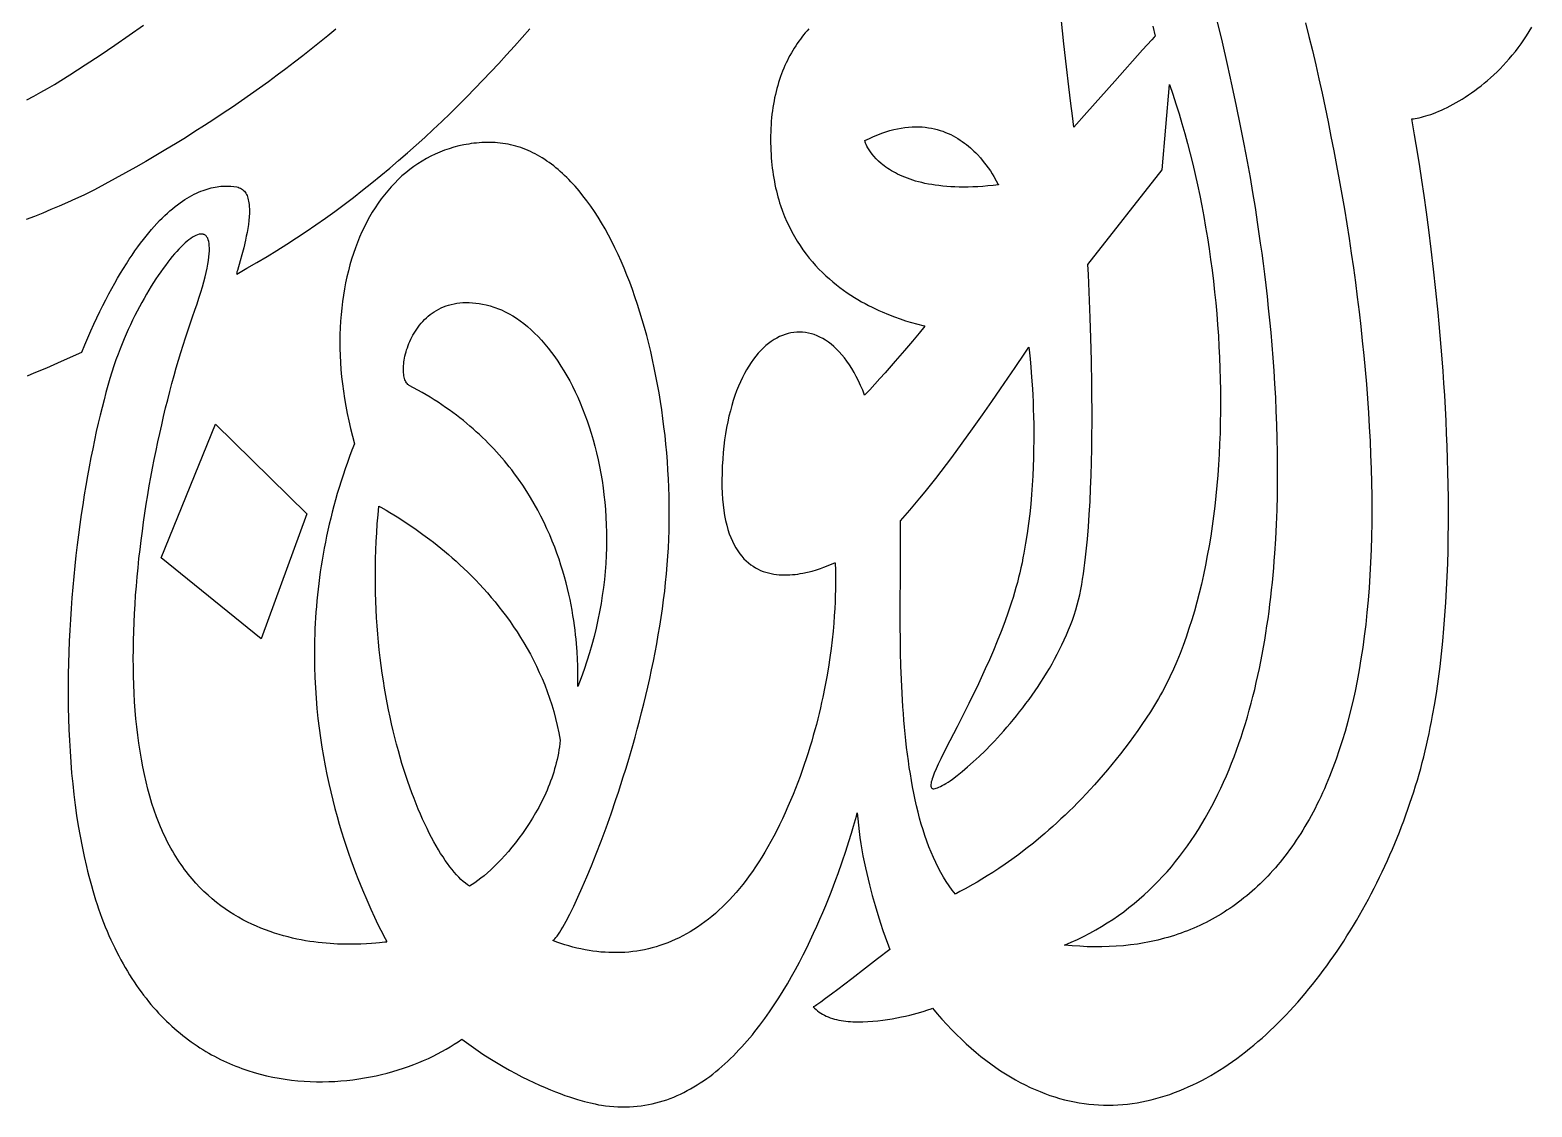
# Model space of a CAD drawing. Extents: x -350 to 350, y -610 to 610.
# Drawn here: x 0 to 224.5, y -273.3 to -112.2 of the extents above; entities that cross this region are included whole.
import ezdxf

# ---------------------------------------------------------------- set-up
doc = ezdxf.new("R2010")
doc.units = 0
doc.layers.add('LAYER_10', color=176, linetype='CONTINUOUS')
doc.layers.add('LAYER_2', color=18, linetype='CONTINUOUS')

msp = doc.modelspace()

# ---------------------------------------------------------------- linework, layer by layer
at = {"layer": 'LAYER_10'}
for points in [[(45.72, -112.08), (44.51, -113.08), (43.28, -114.07), (42.04, -115.06), (40.79, -116.04), (39.52, -117.02), (38.24, -117.99), (36.95, -118.96), (35.64, -119.92), (34.32, -120.88), (32.98, -121.83), (31.63, -122.77), (30.26, -123.71), (28.88, -124.64), (27.49, -125.56), (26.08, -126.48), (24.66, -127.39), (23.22, -128.3), (21.77, -129.19), (20.31, -130.08), (18.83, -130.96), (17.33, -131.83), (15.82, -132.7), (14.29, -133.56), (12.75, -134.4), (11.2, -135.24), (9.63, -136.08), (8.04, -136.9), (6.81, -137.45), (5.58, -138), (4.35, -138.53), (3.12, -139.05), (1.89, -139.56), (0.66, -140.06), (-0.57, -140.55)], [(-0.47, -122.63), (0.56, -122.07), (1.59, -121.5), (2.62, -120.92), (3.64, -120.34), (5.96, -118.87), (8.23, -117.4), (10.47, -115.93), (12.67, -114.44), (14.83, -112.95), (16.95, -111.46)], [(-0.39, -163.9), (0.63, -163.48), (2.5, -162.7), (4.15, -161.98), (5.58, -161.34), (7.75, -160.35), (8.2, -159.27), (8.65, -158.21), (9.1, -157.19), (9.55, -156.2), (10, -155.24), (10.45, -154.3), (10.9, -153.4), (11.34, -152.52), (11.78, -151.67), (12.22, -150.85), (12.66, -150.06), (13.1, -149.29), (13.54, -148.55), (13.97, -147.84), (14.4, -147.15), (14.83, -146.48), (15.26, -145.84), (15.68, -145.23), (16.1, -144.64), (16.52, -144.07), (16.94, -143.52), (17.35, -143), (17.76, -142.5), (18.17, -142.02), (18.57, -141.56), (18.97, -141.12), (19.37, -140.7), (19.76, -140.31), (20.15, -139.93), (20.54, -139.57), (20.92, -139.23), (21.3, -138.91), (21.68, -138.6), (22.05, -138.31), (22.42, -138.04), (22.78, -137.79), (23.14, -137.55), (23.5, -137.33), (23.85, -137.12), (24.2, -136.93), (24.54, -136.75), (24.87, -136.59), (25.21, -136.44), (25.53, -136.3), (25.86, -136.18), (26.17, -136.07), (26.48, -135.97), (26.79, -135.88), (27.09, -135.8), (27.39, -135.73), (27.68, -135.67), (27.96, -135.63), (28.24, -135.59), (28.52, -135.56), (29.04, -135.52), (29.55, -135.52), (30.03, -135.54), (30.48, -135.59), (30.91, -135.66), (31.1, -135.7), (31.29, -135.77), (31.47, -135.84), (31.63, -135.94), (31.78, -136.04), (31.91, -136.17), (32.04, -136.3), (32.16, -136.45), (32.26, -136.61), (32.35, -136.78), (32.44, -136.96), (32.51, -137.16), (32.58, -137.36), (32.63, -137.57), (32.68, -137.8), (32.72, -138.03), (32.75, -138.27), (32.77, -138.51), (32.79, -139.03), (32.79, -139.56), (32.76, -140.12), (32.71, -140.69), (32.64, -141.27), (32.55, -141.86), (32.44, -142.45), (32.33, -143.04), (32.2, -143.62), (31.94, -144.75), (31.66, -145.8), (31.4, -146.73), (31, -148.14), (30.94, -148.36), (30.91, -148.53), (30.89, -148.64), (30.9, -148.67), (30.91, -148.68), (32.42, -147.83), (33.93, -146.96), (35.43, -146.07), (36.91, -145.16), (38.38, -144.24), (39.84, -143.29), (41.29, -142.32), (42.72, -141.33), (44.15, -140.33), (45.56, -139.31), (46.96, -138.27), (48.34, -137.22), (49.72, -136.15), (51.08, -135.06), (52.43, -133.96), (53.77, -132.84), (55.1, -131.71), (56.41, -130.57), (57.71, -129.41), (59.01, -128.24), (60.28, -127.05), (61.55, -125.86), (62.81, -124.65), (64.05, -123.43), (65.28, -122.2), (66.5, -120.96), (67.71, -119.71), (68.9, -118.45), (70.08, -117.18), (71.25, -115.9), (72.41, -114.61), (73.56, -113.31), (74.7, -112.01)], [(116.44, -112.02), (116.17, -112.31), (115.91, -112.62), (115.66, -112.92), (115.41, -113.24), (115.17, -113.56), (114.93, -113.88), (114.7, -114.21), (114.47, -114.55), (114.25, -114.9), (114.03, -115.25), (113.82, -115.61), (113.61, -115.98), (113.41, -116.35), (113.22, -116.73), (113.04, -117.12), (112.85, -117.51), (112.68, -117.91), (112.51, -118.32), (112.35, -118.74), (112.2, -119.16), (112.05, -119.59), (111.91, -120.02), (111.78, -120.47), (111.66, -120.92), (111.54, -121.37), (111.43, -121.84), (111.32, -122.31), (111.23, -122.79), (111.14, -123.28), (111.06, -123.77), (110.99, -124.27), (110.92, -124.78), (110.87, -125.3), (110.82, -125.82), (110.78, -126.35), (110.75, -126.89), (110.73, -127.44), (110.71, -128), (110.71, -128.56), (110.71, -129.12), (110.73, -129.68), (110.75, -130.23), (110.78, -130.77), (110.81, -131.3), (110.86, -131.83), (110.91, -132.34), (110.97, -132.86), (111.03, -133.36), (111.11, -133.86), (111.19, -134.35), (111.28, -134.83), (111.37, -135.31), (111.47, -135.77), (111.58, -136.24), (111.69, -136.69), (111.81, -137.14), (111.94, -137.58), (112.07, -138.02), (112.21, -138.45), (112.5, -139.28), (112.82, -140.09), (113.16, -140.88), (113.52, -141.64), (113.89, -142.38), (114.29, -143.09), (114.7, -143.77), (115.12, -144.44), (115.56, -145.08), (116.02, -145.7), (116.49, -146.29), (116.96, -146.87), (117.45, -147.42), (117.95, -147.95), (118.46, -148.46), (118.98, -148.95), (119.5, -149.42), (120.03, -149.87), (120.56, -150.3), (121.09, -150.71), (121.63, -151.11), (122.17, -151.49), (122.7, -151.84), (123.24, -152.19), (123.78, -152.51), (124.31, -152.82), (124.84, -153.11), (125.36, -153.39), (125.88, -153.65), (126.39, -153.9), (126.89, -154.14), (127.38, -154.35), (128.34, -154.75), (129.24, -155.1), (130.09, -155.4), (130.87, -155.66), (131.58, -155.87), (132.74, -156.19), (133.5, -156.39), (133.71, -156.45), (133.77, -156.47), (133.8, -156.48), (132.91, -157.55), (131.95, -158.7), (130.74, -160.12), (129.35, -161.74), (127.85, -163.45), (127.07, -164.32), (126.3, -165.18), (125.53, -166.01), (124.78, -166.81), (124.49, -166.07), (124.18, -165.35), (123.86, -164.67), (123.53, -164.02), (123.2, -163.39), (122.85, -162.8), (122.49, -162.24), (122.12, -161.72), (121.75, -161.22), (121.37, -160.75), (120.98, -160.31), (120.58, -159.91), (120.18, -159.53), (119.77, -159.19), (119.36, -158.87), (118.95, -158.59), (118.52, -158.33), (118.1, -158.11), (117.67, -157.91), (117.24, -157.75), (116.81, -157.61), (116.37, -157.51), (115.94, -157.43), (115.5, -157.38), (115.07, -157.36), (114.63, -157.37), (114.2, -157.41), (113.76, -157.48), (113.33, -157.58), (112.91, -157.71), (112.48, -157.86), (112.06, -158.05), (111.64, -158.26), (111.23, -158.5), (110.82, -158.77), (110.42, -159.07), (110.02, -159.39), (109.63, -159.75), (109.25, -160.13), (108.87, -160.54), (108.5, -160.98), (108.14, -161.44), (107.79, -161.93), (107.45, -162.45), (107.12, -163), (106.81, -163.57), (106.5, -164.18), (106.2, -164.8), (105.92, -165.46), (105.64, -166.14), (105.39, -166.85), (105.14, -167.59), (104.91, -168.35), (104.7, -169.14), (104.49, -169.96), (104.31, -170.8), (104.14, -171.66), (103.99, -172.56), (103.85, -173.48), (103.74, -174.42), (103.64, -175.4), (103.56, -176.39), (103.5, -177.42), (103.46, -178.47), (103.44, -179.5), (103.45, -180.5), (103.48, -181.44), (103.54, -182.35), (103.62, -183.21), (103.72, -184.03), (103.84, -184.8), (103.99, -185.54), (104.15, -186.24), (104.34, -186.89), (104.54, -187.52), (104.76, -188.1), (105, -188.65), (105.25, -189.17), (105.52, -189.65), (105.8, -190.1), (106.1, -190.51), (106.4, -190.9), (106.72, -191.26), (107.06, -191.58), (107.4, -191.88), (107.75, -192.16), (108.11, -192.4), (108.48, -192.63), (108.85, -192.82), (109.23, -193), (109.62, -193.15), (110.01, -193.28), (110.41, -193.39), (110.81, -193.48), (111.21, -193.56), (111.61, -193.61), (112.01, -193.65), (112.41, -193.68), (112.82, -193.69), (113.22, -193.68), (113.61, -193.66), (114.01, -193.64), (114.4, -193.6), (114.78, -193.55), (115.16, -193.49), (115.53, -193.42), (116.25, -193.27), (116.93, -193.1), (117.58, -192.91), (118.17, -192.72), (118.7, -192.53), (119.58, -192.19), (120.16, -191.95), (120.32, -191.89), (120.36, -191.88), (120.38, -191.88), (120.38, -192.14), (120.4, -192.79), (120.42, -193.79), (120.42, -195.12), (120.41, -195.91), (120.39, -196.77), (120.35, -197.7), (120.31, -198.71), (120.24, -199.78), (120.15, -200.91), (120.05, -202.11), (119.92, -203.37), (119.76, -204.68), (119.58, -206.05), (119.36, -207.46), (119.12, -208.93), (118.84, -210.44), (118.52, -211.99), (118.35, -212.78), (118.17, -213.58), (117.98, -214.39), (117.78, -215.21), (117.56, -216.04), (117.34, -216.87), (117.1, -217.72), (116.86, -218.57), (116.6, -219.43), (116.33, -220.29), (116.05, -221.17), (115.75, -222.04), (115.44, -222.93), (115.12, -223.82), (114.79, -224.71), (114.44, -225.61), (114.08, -226.52), (113.7, -227.43), (113.31, -228.34), (112.91, -229.25), (112.49, -230.16), (112.07, -231.04), (111.64, -231.91), (111.21, -232.75), (110.77, -233.56), (110.32, -234.36), (109.87, -235.14), (109.41, -235.89), (108.95, -236.62), (108.48, -237.34), (108.01, -238.03), (107.53, -238.7), (107.05, -239.35), (106.56, -239.98), (106.06, -240.59), (105.56, -241.18), (105.06, -241.75), (104.55, -242.3), (104.04, -242.82), (103.52, -243.33), (103, -243.82), (102.48, -244.3), (101.95, -244.75), (101.42, -245.18), (100.88, -245.59), (100.34, -245.99), (99.79, -246.36), (99.25, -246.72), (98.7, -247.06), (98.14, -247.38), (97.59, -247.68), (97.03, -247.97), (96.46, -248.23), (95.9, -248.48), (95.33, -248.72), (94.76, -248.93), (94.18, -249.13), (93.61, -249.31), (93.03, -249.47), (92.45, -249.61), (91.87, -249.74), (91.28, -249.85), (90.7, -249.95), (90.11, -250.03), (89.52, -250.09), (88.93, -250.14), (88.34, -250.17), (87.74, -250.18), (87.15, -250.18), (86.55, -250.17), (85.96, -250.13), (85.36, -250.09), (84.76, -250.03), (84.16, -249.95), (83.57, -249.86), (82.97, -249.75), (82.37, -249.63), (81.77, -249.49), (81.17, -249.34), (80.57, -249.18), (79.97, -249), (79.37, -248.81), (78.77, -248.6), (78.17, -248.38), (78.3, -248.28), (78.45, -248.13), (78.62, -247.93), (78.8, -247.7), (78.99, -247.42), (79.2, -247.11), (79.42, -246.75), (79.65, -246.36), (79.9, -245.92), (80.15, -245.45), (80.7, -244.4), (81.29, -243.21), (81.91, -241.89), (82.56, -240.44), (83.24, -238.86), (83.94, -237.18), (84.65, -235.39), (85.38, -233.49), (86.12, -231.51), (86.86, -229.43), (87.6, -227.27), (87.97, -226.17), (88.33, -225.04), (88.7, -223.9), (89.05, -222.74), (89.41, -221.57), (89.76, -220.38), (90.11, -219.18), (90.45, -217.96), (90.79, -216.74), (91.12, -215.5), (91.44, -214.25), (91.75, -212.99), (92.06, -211.73), (92.35, -210.45), (92.64, -209.17), (92.92, -207.88), (93.19, -206.58), (93.44, -205.28), (93.69, -203.98), (93.92, -202.67), (94.14, -201.36), (94.34, -200.05), (94.54, -198.74), (94.71, -197.43), (94.88, -196.12), (95.02, -194.81), (95.15, -193.51), (95.27, -192.2), (95.36, -190.9), (95.44, -189.61), (95.5, -188.32), (95.54, -187.04), (95.56, -185.76), (95.57, -184.48), (95.56, -183.19), (95.54, -181.9), (95.5, -180.6), (95.44, -179.31), (95.37, -178.01), (95.28, -176.72), (95.18, -175.43), (95.06, -174.13), (94.93, -172.85), (94.78, -171.56), (94.62, -170.28), (94.44, -169), (94.25, -167.73), (94.04, -166.47), (93.82, -165.21), (93.58, -163.97), (93.33, -162.73), (93.07, -161.5), (92.79, -160.28), (92.49, -159.07), (92.19, -157.88), (91.87, -156.7), (91.53, -155.53), (91.18, -154.37), (90.82, -153.23), (90.44, -152.11), (90.06, -151.01), (89.65, -149.92), (89.24, -148.85), (88.81, -147.8), (88.37, -146.77), (87.91, -145.76), (87.44, -144.77), (86.96, -143.8), (86.47, -142.86), (85.96, -141.94), (85.45, -141.05), (84.92, -140.18), (84.37, -139.33), (83.82, -138.52), (83.25, -137.73), (82.67, -136.97), (82.08, -136.24), (81.48, -135.54), (80.86, -134.87), (80.55, -134.55), (80.24, -134.24), (79.92, -133.93), (79.6, -133.63), (79.28, -133.34), (78.95, -133.06), (78.62, -132.79), (78.29, -132.52), (77.96, -132.27), (77.62, -132.02), (77.28, -131.78), (76.94, -131.55), (76.59, -131.33), (76.24, -131.12), (75.89, -130.92), (75.54, -130.73), (75.18, -130.55), (74.82, -130.38), (74.46, -130.21), (74.1, -130.06), (73.73, -129.92), (73.36, -129.78), (72.99, -129.66), (72.61, -129.55), (72.23, -129.45), (71.85, -129.35), (71.47, -129.27), (71.09, -129.2), (70.7, -129.14), (70.31, -129.09), (69.91, -129.05), (69.52, -129.02), (69.12, -129.01), (68.72, -129), (68.32, -129), (67.92, -129.02), (67.53, -129.03), (67.13, -129.06), (66.74, -129.09), (66.36, -129.13), (65.97, -129.18), (65.59, -129.24), (65.21, -129.3), (64.84, -129.37), (64.1, -129.53), (63.36, -129.72), (62.65, -129.94), (61.94, -130.18), (61.25, -130.45), (60.57, -130.75), (59.9, -131.07), (59.25, -131.42), (58.61, -131.79), (57.98, -132.19), (57.37, -132.61), (56.77, -133.06), (56.18, -133.53), (55.61, -134.02), (55.06, -134.54), (54.52, -135.08), (53.99, -135.64), (53.48, -136.22), (52.99, -136.83), (52.51, -137.45), (52.05, -138.1), (51.6, -138.76), (51.17, -139.45), (50.76, -140.15), (50.36, -140.88), (49.98, -141.62), (49.62, -142.38), (49.28, -143.16), (48.95, -143.96), (48.64, -144.77), (48.35, -145.6), (48.08, -146.45), (47.83, -147.31), (47.59, -148.19), (47.38, -149.09), (47.18, -149.99), (47, -150.92), (46.85, -151.85), (46.71, -152.8), (46.59, -153.77), (46.5, -154.74), (46.42, -155.73), (46.37, -156.73), (46.33, -157.74), (46.32, -158.77), (46.33, -159.8), (46.36, -160.85), (46.41, -161.9), (46.49, -162.97), (46.58, -164.04), (46.7, -165.13), (46.84, -166.22), (47.01, -167.32), (47.2, -168.43), (47.41, -169.54), (47.64, -170.66), (47.9, -171.79), (48.19, -172.93), (48.49, -174.07), (48.13, -175.01), (47.78, -175.95), (47.44, -176.89), (47.11, -177.82), (46.8, -178.75), (46.5, -179.68), (46.21, -180.61), (45.94, -181.53), (45.67, -182.45), (45.42, -183.36), (45.18, -184.28), (44.95, -185.19), (44.74, -186.09), (44.53, -187), (44.34, -187.9), (44.15, -188.79), (43.98, -189.69), (43.82, -190.57), (43.67, -191.46), (43.52, -192.34), (43.39, -193.22), (43.27, -194.09), (43.16, -194.96), (43.06, -195.82), (42.96, -196.68), (42.88, -197.54), (42.81, -198.39), (42.74, -199.24), (42.68, -200.08), (42.63, -200.92), (42.6, -201.75), (42.56, -202.58), (42.54, -203.41), (42.52, -204.23), (42.52, -205.04), (42.52, -205.85), (42.54, -207.45), (42.59, -209.03), (42.67, -210.59), (42.77, -212.13), (42.9, -213.64), (43.05, -215.14), (43.23, -216.6), (43.42, -218.04), (43.64, -219.46), (43.87, -220.85), (44.12, -222.22), (44.39, -223.55), (44.66, -224.86), (44.96, -226.14), (45.26, -227.39), (45.58, -228.62), (45.9, -229.81), (46.23, -230.97), (46.57, -232.1), (46.91, -233.2), (47.26, -234.27), (47.6, -235.3), (47.95, -236.3), (48.3, -237.26), (48.65, -238.19), (49, -239.09), (49.34, -239.95), (49.68, -240.77), (50.33, -242.3), (50.94, -243.67), (51.51, -244.89), (52.02, -245.95), (52.46, -246.83), (53.09, -248.08), (53.27, -248.43), (53.31, -248.54), (53.33, -248.6), (53.24, -248.6), (53.02, -248.62), (52.23, -248.7), (51.68, -248.76), (51.03, -248.81), (50.29, -248.86), (49.47, -248.9), (48.56, -248.93), (47.58, -248.93), (46.54, -248.92), (45.99, -248.9), (45.43, -248.87), (44.86, -248.83), (44.27, -248.78), (43.68, -248.73), (43.07, -248.66), (42.45, -248.58), (41.82, -248.49), (41.18, -248.39), (40.54, -248.27), (39.89, -248.14), (39.23, -247.99), (38.57, -247.83), (37.9, -247.66), (37.23, -247.46), (36.55, -247.25), (35.88, -247.03), (35.2, -246.78), (34.52, -246.51), (33.84, -246.23), (33.16, -245.92), (32.49, -245.6), (31.82, -245.25), (31.15, -244.88), (30.48, -244.48), (29.82, -244.07), (29.16, -243.62), (28.52, -243.16), (27.87, -242.67), (27.24, -242.15), (26.62, -241.6), (26, -241.03), (25.4, -240.43), (24.81, -239.8), (24.23, -239.14), (23.66, -238.45), (23.38, -238.1), (23.11, -237.73), (22.83, -237.36), (22.57, -236.98), (22.3, -236.59), (22.04, -236.2), (21.79, -235.79), (21.53, -235.38), (21.29, -234.96), (21.04, -234.53), (20.8, -234.1), (20.57, -233.65), (20.35, -233.2), (20.13, -232.75), (19.91, -232.29), (19.7, -231.82), (19.5, -231.35), (19.3, -230.87), (18.92, -229.89), (18.56, -228.88), (18.23, -227.86), (17.91, -226.8), (17.62, -225.73), (17.34, -224.63), (17.09, -223.52), (16.85, -222.38), (16.64, -221.23), (16.44, -220.05), (16.26, -218.86), (16.1, -217.65), (15.96, -216.43), (15.84, -215.19), (15.73, -213.94), (15.64, -212.67), (15.57, -211.39), (15.51, -210.1), (15.47, -208.8), (15.45, -207.49), (15.44, -206.17), (15.45, -204.84), (15.47, -203.5), (15.51, -202.15), (15.56, -200.8), (15.62, -199.45), (15.7, -198.09), (15.79, -196.73), (15.9, -195.36), (16.02, -193.99), (16.15, -192.62), (16.29, -191.25), (16.45, -189.88), (16.61, -188.52), (16.79, -187.15), (16.98, -185.79), (17.18, -184.43), (17.38, -183.08), (17.6, -181.73), (17.83, -180.38), (18.07, -179.05), (18.32, -177.72), (18.57, -176.4), (18.84, -175.09), (19.11, -173.8), (19.39, -172.51), (19.68, -171.23), (19.97, -169.97), (20.27, -168.72), (20.58, -167.49), (20.89, -166.27), (21.21, -165.06), (21.54, -163.88), (21.87, -162.71), (22.21, -161.56), (22.55, -160.43), (22.89, -159.32), (23.24, -158.23), (23.59, -157.16), (23.95, -156.11), (24.31, -155.09), (24.66, -154.1), (24.97, -153.16), (25.26, -152.27), (25.53, -151.41), (25.77, -150.6), (25.98, -149.84), (26.16, -149.12), (26.33, -148.44), (26.46, -147.8), (26.58, -147.2), (26.67, -146.64), (26.74, -146.12), (26.79, -145.64), (26.81, -145.2), (26.82, -144.8), (26.8, -144.43), (26.77, -144.11), (26.72, -143.81), (26.64, -143.56), (26.56, -143.33), (26.5, -143.24), (26.45, -143.15), (26.39, -143.06), (26.33, -142.99), (26.26, -142.93), (26.19, -142.87), (26.11, -142.82), (26.03, -142.78), (25.95, -142.75), (25.86, -142.72), (25.77, -142.71), (25.68, -142.7), (25.48, -142.7), (25.27, -142.74), (25.05, -142.8), (24.81, -142.9), (24.57, -143.02), (24.31, -143.17), (24.04, -143.35), (23.76, -143.55), (23.48, -143.78), (23.18, -144.04), (22.88, -144.32), (22.57, -144.62), (22.25, -144.95), (21.93, -145.3), (21.6, -145.68), (21.26, -146.07), (20.92, -146.49), (20.58, -146.93), (20.23, -147.39), (19.88, -147.86), (19.53, -148.36), (19.18, -148.88), (18.82, -149.41), (18.47, -149.96), (18.11, -150.52), (17.76, -151.11), (17.4, -151.7), (17.05, -152.32), (16.7, -152.94), (16.36, -153.58), (16.01, -154.23), (15.67, -154.9), (15.34, -155.58), (15.01, -156.27), (14.69, -156.96), (14.37, -157.67), (14.06, -158.39), (13.76, -159.12), (13.46, -159.88), (13.16, -160.68), (12.85, -161.53), (12.55, -162.42), (12.25, -163.36), (11.95, -164.33), (11.65, -165.35), (11.35, -166.41), (11.06, -167.51), (10.77, -168.64), (10.48, -169.81), (10.19, -171.01), (9.91, -172.25), (9.64, -173.52), (9.37, -174.82), (9.1, -176.14), (8.84, -177.5), (8.59, -178.88), (8.34, -180.29), (8.11, -181.72), (7.88, -183.18), (7.66, -184.66), (7.45, -186.15), (7.24, -187.67), (7.05, -189.21), (6.87, -190.76), (6.7, -192.32), (6.54, -193.9), (6.4, -195.5), (6.26, -197.1), (6.14, -198.72), (6.03, -200.34), (5.94, -201.97), (5.86, -203.61), (5.8, -205.26), (5.75, -206.9), (5.72, -208.55), (5.7, -210.21), (5.7, -211.86), (5.72, -213.51), (5.76, -215.16), (5.81, -216.8), (5.88, -218.44), (5.98, -220.07), (6.09, -221.7), (6.22, -223.32), (6.38, -224.92), (6.55, -226.52), (6.75, -228.1), (6.97, -229.67), (7.21, -231.23), (7.48, -232.76), (7.77, -234.28), (8.08, -235.78), (8.42, -237.27), (8.6, -238), (8.78, -238.73), (8.97, -239.45), (9.17, -240.16), (9.38, -240.87), (9.59, -241.58), (9.8, -242.27), (10.03, -242.96), (10.26, -243.65), (10.5, -244.32), (10.74, -245), (10.99, -245.66), (11.25, -246.31), (11.52, -246.96), (11.79, -247.6), (12.07, -248.24), (12.36, -248.86), (12.66, -249.48), (12.96, -250.09), (13.27, -250.68), (13.58, -251.27), (13.9, -251.84), (14.22, -252.41), (14.55, -252.96), (14.88, -253.5), (15.22, -254.04), (15.56, -254.56), (15.9, -255.07), (16.26, -255.57), (16.61, -256.06), (16.97, -256.54), (17.34, -257.01), (17.71, -257.47), (18.08, -257.92), (18.46, -258.36), (18.84, -258.79), (19.22, -259.21), (19.61, -259.62), (20, -260.02), (20.4, -260.41), (20.8, -260.8), (21.2, -261.17), (21.61, -261.53), (22.02, -261.89), (22.43, -262.23), (22.84, -262.57), (23.26, -262.89), (23.68, -263.21), (24.11, -263.52), (24.54, -263.82), (24.97, -264.11), (25.4, -264.4), (25.83, -264.67), (26.27, -264.94), (26.71, -265.19), (27.15, -265.44), (27.59, -265.68), (28.04, -265.92), (28.49, -266.14), (28.93, -266.36), (29.39, -266.57), (29.84, -266.77), (30.29, -266.96), (30.75, -267.14), (31.2, -267.32), (31.66, -267.49), (32.58, -267.81), (33.51, -268.1), (34.43, -268.36), (35.36, -268.59), (36.29, -268.79), (37.23, -268.97), (38.16, -269.12), (39.09, -269.24), (40.03, -269.34), (40.96, -269.41), (41.88, -269.46), (42.81, -269.49), (43.73, -269.49), (44.65, -269.47), (45.56, -269.43), (46.46, -269.37), (47.36, -269.28), (48.25, -269.18), (49.14, -269.06), (50.01, -268.92), (50.88, -268.76), (51.73, -268.59), (52.57, -268.39), (53.41, -268.18), (54.22, -267.96), (55.03, -267.72), (55.82, -267.47), (56.6, -267.2), (57.36, -266.92), (58.11, -266.62), (58.84, -266.31), (59.55, -266), (60.25, -265.67), (60.92, -265.33), (61.58, -264.98), (62.22, -264.62), (62.83, -264.26), (63.42, -263.88), (63.99, -263.5), (64.54, -263.11), (65.61, -263.89), (66.66, -264.63), (67.7, -265.34), (68.72, -266), (69.73, -266.62), (70.72, -267.21), (71.68, -267.76), (72.63, -268.27), (73.55, -268.75), (74.45, -269.2), (75.33, -269.62), (76.17, -270.01), (76.99, -270.36), (77.79, -270.69), (78.54, -270.99), (79.27, -271.27), (79.97, -271.52), (80.63, -271.74), (81.25, -271.95), (81.83, -272.13), (82.89, -272.43), (83.77, -272.65), (84.48, -272.81), (85, -272.92), (85.43, -272.98), (86.04, -273.07), (86.65, -273.15), (87.26, -273.2), (87.86, -273.24), (88.45, -273.26), (89.04, -273.26), (89.63, -273.24), (90.21, -273.21), (90.78, -273.16), (91.35, -273.09), (91.91, -273.01), (92.47, -272.91), (93.02, -272.79), (93.57, -272.66), (94.11, -272.51), (94.65, -272.35), (95.18, -272.17), (95.7, -271.98), (96.23, -271.78), (96.74, -271.56), (97.25, -271.33), (97.76, -271.08), (98.26, -270.82), (98.76, -270.55), (99.25, -270.27), (99.73, -269.97), (100.21, -269.67), (100.69, -269.35), (101.16, -269.02), (101.62, -268.68), (102.08, -268.33), (102.54, -267.96), (102.98, -267.59), (103.43, -267.21), (103.87, -266.82), (104.3, -266.42), (104.73, -266.01), (105.16, -265.59), (105.58, -265.17), (105.99, -264.73), (106.4, -264.29), (106.8, -263.84), (107.2, -263.39), (107.6, -262.92), (107.99, -262.45), (108.37, -261.98), (109.13, -261.01), (109.86, -260.02), (110.57, -259.01), (111.27, -257.98), (111.94, -256.94), (112.6, -255.89), (113.24, -254.82), (113.85, -253.75), (114.45, -252.68), (115.03, -251.6), (115.58, -250.51), (116.12, -249.44), (116.64, -248.36), (117.15, -247.29), (117.63, -246.23), (118.09, -245.18), (118.53, -244.15), (118.96, -243.13), (119.37, -242.12), (119.75, -241.14), (120.12, -240.18), (120.47, -239.24), (120.81, -238.33), (121.42, -236.61), (121.95, -235.02), (122.41, -233.58), (122.8, -232.32), (123.12, -231.25), (123.54, -229.76), (123.68, -229.25), (123.75, -230.18), (123.84, -231.11), (123.95, -232.04), (124.08, -232.96), (124.22, -233.88), (124.37, -234.8), (124.53, -235.7), (124.71, -236.59), (124.89, -237.47), (125.09, -238.34), (125.29, -239.19), (125.49, -240.02), (125.7, -240.83), (125.91, -241.61), (126.33, -243.11), (126.74, -244.49), (127.14, -245.75), (127.51, -246.86), (127.83, -247.81), (128.32, -249.17), (128.52, -249.7), (126.71, -251.11), (124.91, -252.51), (122.84, -254.1), (120.77, -255.68), (119.81, -256.4), (118.95, -257.04), (118.21, -257.57), (117.64, -257.97), (117.42, -258.12), (117.25, -258.21), (117.14, -258.27), (117.11, -258.28), (117.09, -258.27), (117.29, -258.49), (117.51, -258.7), (117.73, -258.89), (117.97, -259.08), (118.22, -259.25), (118.49, -259.4), (118.76, -259.55), (119.04, -259.68), (119.34, -259.8), (119.64, -259.92), (119.95, -260.02), (120.26, -260.11), (120.59, -260.19), (120.92, -260.26), (121.26, -260.33), (121.6, -260.38), (121.95, -260.43), (122.3, -260.46), (122.66, -260.49), (123.02, -260.51), (123.76, -260.53), (124.5, -260.53), (125.25, -260.5), (125.99, -260.44), (126.74, -260.37), (127.48, -260.28), (128.2, -260.18), (128.91, -260.06), (129.6, -259.93), (130.27, -259.8), (130.9, -259.66), (131.51, -259.51), (132.61, -259.23), (133.53, -258.97), (134.24, -258.75), (134.7, -258.58), (134.84, -258.53), (134.9, -258.49), (135.62, -259.34), (136.34, -260.15), (137.07, -260.94), (137.79, -261.7), (138.52, -262.43), (139.25, -263.13), (139.98, -263.81), (140.71, -264.46), (141.44, -265.09), (142.17, -265.69), (142.91, -266.27), (143.64, -266.82), (144.38, -267.34), (145.11, -267.84), (145.85, -268.32), (146.58, -268.77), (147.32, -269.19), (148.05, -269.6), (148.79, -269.97), (149.52, -270.33), (150.26, -270.66), (151, -270.97), (151.73, -271.25), (152.46, -271.52), (153.2, -271.76), (153.93, -271.98), (154.66, -272.17), (155.4, -272.35), (156.13, -272.5), (156.86, -272.63), (157.59, -272.74), (158.31, -272.83), (159.04, -272.9), (159.76, -272.95), (160.49, -272.97), (161.21, -272.98), (161.93, -272.97), (162.65, -272.94), (163.36, -272.89), (164.08, -272.82), (164.79, -272.73), (165.5, -272.62), (166.21, -272.5), (166.92, -272.35), (167.62, -272.19), (168.32, -272.01), (169.02, -271.81), (169.72, -271.6), (170.41, -271.37), (171.1, -271.12), (171.79, -270.85), (172.48, -270.57), (173.16, -270.27), (173.84, -269.96), (174.51, -269.63), (175.18, -269.29), (175.85, -268.93), (176.52, -268.55), (177.18, -268.16), (177.84, -267.76), (178.49, -267.34), (179.14, -266.9), (179.79, -266.46), (180.43, -266), (181.07, -265.52), (181.7, -265.03), (182.33, -264.53), (182.96, -264.02), (183.58, -263.49), (184.2, -262.96), (184.81, -262.41), (185.41, -261.84), (186.01, -261.27), (186.61, -260.68), (187.2, -260.09), (187.79, -259.48), (188.37, -258.86), (188.95, -258.23), (189.52, -257.59), (190.08, -256.94), (190.64, -256.28), (191.2, -255.61), (191.74, -254.93), (192.29, -254.25), (192.82, -253.55), (193.35, -252.84), (193.88, -252.13), (194.4, -251.41), (194.91, -250.68), (195.41, -249.94), (195.91, -249.19), (196.4, -248.44), (196.89, -247.68), (197.37, -246.91), (197.84, -246.13), (198.3, -245.35), (198.76, -244.57), (199.21, -243.77), (199.66, -242.97), (200.09, -242.17), (200.52, -241.36), (200.94, -240.54), (201.36, -239.72), (201.76, -238.9), (202.16, -238.07), (202.55, -237.23), (202.94, -236.4), (203.31, -235.55), (203.68, -234.71), (204.04, -233.86), (204.39, -233.01), (204.73, -232.15), (205.06, -231.3), (205.39, -230.44), (205.7, -229.57), (206.01, -228.71), (206.31, -227.84), (206.6, -226.98), (206.88, -226.11), (207.15, -225.24), (207.41, -224.37), (207.67, -223.49), (207.91, -222.62), (208.14, -221.75), (208.37, -220.88), (208.58, -220), (208.79, -219.13), (208.99, -218.26), (209.17, -217.39), (209.35, -216.51), (209.53, -215.62), (209.69, -214.72), (210.01, -212.92), (210.3, -211.09), (210.56, -209.25), (210.8, -207.38), (211.02, -205.5), (211.22, -203.6), (211.39, -201.68), (211.54, -199.76), (211.67, -197.83), (211.78, -195.88), (211.87, -193.93), (211.95, -191.98), (212, -190.02), (212.04, -188.06), (212.06, -186.1), (212.06, -184.14), (212.05, -182.18), (212.03, -180.23), (211.99, -178.29), (211.94, -176.36), (211.87, -174.43), (211.79, -172.52), (211.71, -170.62), (211.61, -168.74), (211.5, -166.87), (211.38, -165.02), (211.25, -163.2), (211.12, -161.39), (210.98, -159.61), (210.83, -157.86), (210.67, -156.13), (210.51, -154.43), (210.18, -151.13), (209.83, -147.96), (209.48, -144.95), (209.12, -142.09), (208.77, -139.42), (208.42, -136.94), (208.09, -134.66), (207.78, -132.6), (207.49, -130.78), (207, -127.88), (206.68, -126.08), (206.57, -125.48), (206.82, -125.46), (207.1, -125.42), (207.38, -125.37), (207.69, -125.3), (208.01, -125.23), (208.34, -125.14), (208.69, -125.04), (209.05, -124.93), (209.42, -124.8), (209.8, -124.66), (210.19, -124.51), (210.6, -124.34), (211.01, -124.16), (211.43, -123.96), (211.86, -123.76), (212.3, -123.54), (212.74, -123.3), (213.2, -123.05), (213.65, -122.79), (214.11, -122.51), (214.58, -122.21), (215.05, -121.9), (215.52, -121.58), (215.99, -121.24), (216.47, -120.89), (216.94, -120.52), (217.42, -120.14), (217.9, -119.74), (218.37, -119.32), (218.85, -118.89), (219.32, -118.44), (219.79, -117.98), (220.25, -117.5), (220.71, -117), (221.16, -116.49), (221.61, -115.96), (222.06, -115.42), (222.49, -114.85), (222.92, -114.27), (223.34, -113.68), (223.75, -113.06), (224.15, -112.43), (224.54, -111.78)], [(190.7, -111.09), (191.21, -113.17), (191.72, -115.27), (192.21, -117.38), (192.69, -119.5), (193.16, -121.63), (193.62, -123.78), (194.07, -125.93), (194.5, -128.09), (194.93, -130.26), (195.34, -132.44), (195.74, -134.62), (196.12, -136.81), (196.5, -139), (196.85, -141.19), (197.2, -143.39), (197.53, -145.58), (197.84, -147.77), (198.14, -149.97), (198.43, -152.15), (198.7, -154.34), (198.95, -156.52), (199.18, -158.69), (199.4, -160.86), (199.6, -163.02), (199.79, -165.17), (199.95, -167.31), (200.1, -169.44), (200.23, -171.55), (200.34, -173.66), (200.43, -175.74), (200.5, -177.82), (200.55, -179.88), (200.58, -181.91), (200.59, -183.94), (200.58, -185.94), (200.55, -187.92), (200.49, -189.88), (200.41, -191.81), (200.31, -193.73), (200.19, -195.62), (200.05, -197.47), (199.88, -199.3), (199.69, -201.09), (199.47, -202.84), (199.24, -204.56), (198.98, -206.24), (198.71, -207.89), (198.41, -209.51), (198.09, -211.09), (197.75, -212.64), (197.38, -214.15), (197, -215.63), (196.6, -217.08), (196.18, -218.49), (195.74, -219.87), (195.28, -221.22), (194.79, -222.53), (194.3, -223.81), (193.78, -225.05), (193.51, -225.67), (193.24, -226.27), (192.97, -226.86), (192.69, -227.45), (192.4, -228.03), (192.11, -228.6), (191.82, -229.16), (191.52, -229.72), (191.22, -230.26), (190.91, -230.8), (190.6, -231.33), (190.29, -231.85), (189.97, -232.36), (189.64, -232.87), (189.31, -233.37), (188.98, -233.86), (188.65, -234.34), (188.3, -234.81), (187.96, -235.28), (187.61, -235.74), (187.26, -236.19), (186.9, -236.63), (186.54, -237.07), (186.18, -237.49), (185.81, -237.91), (185.43, -238.32), (185.06, -238.73), (184.68, -239.12), (184.29, -239.51), (183.9, -239.89), (183.51, -240.26), (183.11, -240.62), (182.72, -240.98), (182.31, -241.33), (181.9, -241.67), (181.49, -242), (181.08, -242.33), (180.66, -242.65), (180.24, -242.96), (179.82, -243.26), (179.39, -243.56), (178.95, -243.85), (178.52, -244.13), (178.08, -244.4), (177.64, -244.66), (177.19, -244.92), (176.74, -245.17), (176.29, -245.41), (175.84, -245.65), (175.38, -245.88), (174.91, -246.1), (174.45, -246.31), (173.98, -246.52), (173.51, -246.71), (173.04, -246.9), (172.56, -247.09), (172.08, -247.26), (171.59, -247.43), (171.11, -247.59), (170.62, -247.75), (170.12, -247.89), (169.63, -248.03), (169.13, -248.17), (168.63, -248.29), (168.12, -248.41), (167.62, -248.52), (167.11, -248.62), (166.59, -248.72), (165.56, -248.89), (164.52, -249.03), (163.46, -249.14), (162.4, -249.23), (161.32, -249.28), (160.24, -249.31), (159.15, -249.31), (158.04, -249.29), (156.93, -249.23), (155.81, -249.15), (154.68, -249.04), (155.65, -248.63), (156.59, -248.2), (157.52, -247.74), (158.43, -247.27), (159.32, -246.78), (160.19, -246.27), (161.05, -245.74), (161.89, -245.2), (162.71, -244.63), (163.51, -244.05), (164.3, -243.45), (165.06, -242.84), (165.82, -242.2), (166.55, -241.55), (167.27, -240.89), (167.97, -240.21), (168.66, -239.51), (169.33, -238.8), (169.99, -238.07), (170.63, -237.33), (171.25, -236.57), (171.86, -235.81), (172.45, -235.02), (173.03, -234.22), (173.59, -233.41), (174.14, -232.59), (174.68, -231.76), (175.2, -230.91), (175.7, -230.05), (176.19, -229.18), (176.67, -228.29), (177.13, -227.4), (177.58, -226.5), (178.02, -225.58), (178.45, -224.66), (178.86, -223.72), (179.26, -222.78), (179.64, -221.83), (180.01, -220.87), (180.37, -219.89), (180.72, -218.92), (181.06, -217.93), (181.38, -216.93), (181.7, -215.93), (182, -214.92), (182.29, -213.91), (182.56, -212.89), (182.83, -211.86), (183.09, -210.82), (183.33, -209.79), (183.57, -208.74), (183.79, -207.69), (184.01, -206.64), (184.21, -205.58), (184.41, -204.51), (184.59, -203.45), (184.77, -202.38), (184.93, -201.31), (185.09, -200.23), (185.24, -199.15), (185.37, -198.07), (185.5, -196.99), (185.62, -195.9), (185.74, -194.82), (185.84, -193.73), (185.94, -192.65), (186.02, -191.56), (186.1, -190.47), (186.24, -188.3), (186.35, -186.12), (186.43, -183.96), (186.48, -181.8), (186.51, -179.65), (186.52, -177.52), (186.5, -175.4), (186.46, -173.3), (186.4, -171.22), (186.32, -169.16), (186.23, -167.13), (186.11, -165.12), (185.99, -163.15), (185.85, -161.21), (185.69, -159.3), (185.53, -157.42), (185.36, -155.59), (185.17, -153.8), (184.99, -152.06), (184.79, -150.36), (184.59, -148.71), (184.39, -147.11), (184.19, -145.57), (183.98, -144.08), (183.58, -141.28), (183.19, -138.74), (182.82, -136.47), (182.44, -134.25), (182.01, -131.84), (181.52, -129.26), (180.98, -126.5), (180.38, -123.58), (179.73, -120.52), (179.02, -117.33), (178.26, -114.01), (177.44, -110.57)]]:
    msp.add_lwpolyline(points, dxfattribs=at)
at = {"layer": 'LAYER_2'}
msp.add_lwpolyline([(167.88, -111.6), (168.22, -113.12), (168.18, -113.14), (168.08, -113.25), (167.7, -113.66), (166.33, -115.17), (162.18, -119.83), (158, -124.54), (156.05, -126.74), (155.83, -125.03), (155.6, -123.16), (155.3, -120.69), (154.95, -117.7), (154.57, -114.24), (154.16, -110.38)], dxfattribs=at)
for points in [[(130.13, -185.58), (130.83, -184.81), (131.55, -183.98), (132.29, -183.11), (133.05, -182.2), (133.83, -181.25), (134.61, -180.27), (135.4, -179.25), (136.2, -178.22), (137, -177.17), (137.79, -176.1), (139.38, -173.96), (140.92, -171.82), (142.41, -169.73), (143.81, -167.74), (145.1, -165.87), (147.28, -162.68), (148.75, -160.5), (149.33, -159.63), (149.42, -160.47), (149.51, -161.39), (149.62, -162.6), (149.74, -164.1), (149.85, -165.84), (149.9, -166.8), (149.95, -167.82), (149.99, -168.88), (150.02, -170), (150.05, -171.16), (150.06, -172.36), (150.06, -173.59), (150.04, -174.87), (150.02, -176.18), (149.97, -177.52), (149.91, -178.88), (149.83, -180.27), (149.72, -181.68), (149.6, -183.11), (149.45, -184.55), (149.28, -186), (149.08, -187.47), (148.85, -188.94), (148.59, -190.41), (148.45, -191.14), (148.31, -191.88), (148.15, -192.62), (147.98, -193.35), (147.8, -194.09), (147.61, -194.83), (147.4, -195.57), (147.19, -196.3), (146.97, -197.04), (146.74, -197.78), (146.49, -198.51), (146.25, -199.24), (145.73, -200.7), (145.18, -202.15), (144.61, -203.58), (144.03, -204.99), (143.43, -206.38), (142.81, -207.75), (142.2, -209.09), (141.58, -210.4), (140.96, -211.68), (140.35, -212.92), (139.75, -214.12), (138.59, -216.4), (137.53, -218.48), (136.58, -220.35), (136.17, -221.19), (135.79, -221.97), (135.46, -222.69), (135.19, -223.33), (134.96, -223.91), (134.87, -224.17), (134.8, -224.41), (134.74, -224.63), (134.7, -224.83), (134.67, -225.01), (134.66, -225.17), (134.67, -225.3), (134.7, -225.42), (134.75, -225.52), (134.81, -225.59), (134.85, -225.62), (134.9, -225.64), (135.01, -225.66), (135.14, -225.67), (135.3, -225.64), (135.47, -225.6), (135.67, -225.53), (135.89, -225.44), (136.12, -225.33), (136.38, -225.2), (136.65, -225.04), (136.93, -224.87), (137.24, -224.67), (137.56, -224.46), (137.89, -224.22), (138.6, -223.69), (139.36, -223.09), (140.16, -222.41), (141.01, -221.66), (141.88, -220.85), (142.78, -219.98), (143.7, -219.04), (144.17, -218.55), (144.64, -218.05), (145.11, -217.53), (145.59, -217), (146.06, -216.45), (146.54, -215.9), (147.01, -215.33), (147.48, -214.75), (147.95, -214.15), (148.42, -213.55), (148.89, -212.94), (149.35, -212.31), (149.8, -211.68), (150.25, -211.03), (150.7, -210.38), (151.13, -209.71), (151.56, -209.04), (151.98, -208.36), (152.39, -207.67), (152.79, -206.98), (153.18, -206.27), (153.56, -205.56), (153.93, -204.85), (154.28, -204.13), (154.62, -203.4), (154.94, -202.66), (155.25, -201.92), (155.55, -201.18), (155.83, -200.43), (156.09, -199.68), (156.33, -198.92), (156.55, -198.17), (156.76, -197.4), (156.94, -196.64), (157.1, -195.87), (157.25, -195.1), (157.37, -194.32), (157.49, -193.52), (157.61, -192.7), (157.71, -191.87), (157.82, -191.01), (157.91, -190.14), (158.08, -188.35), (158.23, -186.51), (158.36, -184.63), (158.47, -182.71), (158.56, -180.77), (158.63, -178.8), (158.69, -176.83), (158.73, -174.85), (158.76, -172.87), (158.77, -170.91), (158.77, -168.98), (158.76, -167.07), (158.74, -165.2), (158.68, -161.61), (158.6, -158.27), (158.51, -155.25), (158.41, -152.62), (158.23, -148.77), (158.16, -147.25), (169.27, -133.09), (170.37, -120.35), (170.85, -121.78), (171.32, -123.23), (171.78, -124.7), (172.22, -126.18), (172.65, -127.67), (173.06, -129.18), (173.45, -130.71), (173.83, -132.24), (174.19, -133.79), (174.54, -135.35), (174.87, -136.92), (175.18, -138.5), (175.48, -140.09), (175.76, -141.68), (176.02, -143.29), (176.27, -144.9), (176.5, -146.51), (176.72, -148.13), (176.92, -149.76), (177.1, -151.38), (177.26, -153.01), (177.41, -154.64), (177.54, -156.28), (177.66, -157.91), (177.75, -159.54), (177.84, -161.17), (177.9, -162.8), (177.94, -164.42), (177.97, -166.04), (177.98, -167.66), (177.98, -169.27), (177.95, -170.88), (177.91, -172.47), (177.85, -174.06), (177.78, -175.64), (177.68, -177.22), (177.57, -178.78), (177.44, -180.33), (177.29, -181.86), (177.12, -183.39), (176.94, -184.9), (176.73, -186.4), (176.51, -187.88), (176.27, -189.35), (176.01, -190.8), (175.74, -192.23), (175.44, -193.65), (175.13, -195.05), (174.79, -196.42), (174.44, -197.78), (174.07, -199.11), (173.68, -200.42), (173.27, -201.71), (172.85, -202.98), (172.4, -204.22), (171.93, -205.44), (171.45, -206.63), (170.95, -207.79), (170.42, -208.92), (170.15, -209.48), (169.88, -210.03), (169.6, -210.57), (169.31, -211.11), (169.03, -211.64), (168.73, -212.16), (168.43, -212.67), (168.13, -213.17), (167.82, -213.67), (167.51, -214.16), (166.87, -215.11), (166.24, -216.05), (165.6, -216.97), (164.96, -217.87), (164.31, -218.74), (163.67, -219.6), (163.02, -220.44), (162.38, -221.26), (161.73, -222.05), (161.08, -222.83), (160.44, -223.59), (159.8, -224.33), (159.15, -225.06), (158.51, -225.76), (157.88, -226.45), (157.24, -227.11), (156.61, -227.76), (155.98, -228.4), (155.36, -229.01), (154.74, -229.61), (154.12, -230.19), (153.51, -230.75), (152.91, -231.3), (152.31, -231.83), (151.72, -232.34), (151.14, -232.84), (150, -233.78), (148.89, -234.66), (147.81, -235.48), (146.78, -236.24), (145.79, -236.94), (144.84, -237.59), (143.95, -238.18), (143.11, -238.71), (142.32, -239.19), (141.6, -239.62), (140.94, -240), (139.82, -240.62), (139, -241.05), (138.49, -241.32), (138.37, -241.39), (138.34, -241.41), (138.34, -241.42), (138.1, -241.12), (137.87, -240.82), (137.41, -240.2), (136.98, -239.55), (136.56, -238.87), (136.16, -238.17), (135.77, -237.45), (135.4, -236.71), (135.05, -235.94), (134.71, -235.15), (134.39, -234.35), (134.09, -233.52), (133.8, -232.68), (133.52, -231.82), (133.25, -230.95), (133, -230.05), (132.77, -229.15), (132.54, -228.23), (132.33, -227.3), (132.13, -226.35), (131.95, -225.4), (131.77, -224.43), (131.61, -223.46), (131.45, -222.47), (131.31, -221.48), (131.18, -220.48), (131.05, -219.48), (130.94, -218.47), (130.83, -217.46), (130.74, -216.44), (130.65, -215.43), (130.57, -214.41), (130.5, -213.39), (130.37, -211.35), (130.28, -209.32), (130.2, -207.3), (130.15, -205.31), (130.12, -203.34), (130.1, -201.41), (130.09, -199.52), (130.09, -197.68), (130.12, -194.18), (130.15, -190.96), (130.16, -189.47), (130.16, -188.07), (130.15, -186.77)], [(124.83, -128.72), (125.48, -128.41), (126.12, -128.12), (126.74, -127.85), (127.36, -127.62), (127.96, -127.42), (128.55, -127.24), (129.13, -127.08), (129.7, -126.96), (130.26, -126.85), (130.8, -126.77), (131.34, -126.71), (131.86, -126.68), (132.37, -126.66), (132.87, -126.67), (133.36, -126.69), (133.84, -126.74), (134.3, -126.8), (134.76, -126.88), (135.2, -126.97), (135.63, -127.08), (136.05, -127.21), (136.47, -127.34), (136.87, -127.5), (137.26, -127.66), (137.64, -127.84), (138, -128.02), (138.36, -128.22), (138.71, -128.43), (139.05, -128.64), (139.37, -128.86), (139.69, -129.09), (140, -129.33), (140.29, -129.57), (140.58, -129.81), (140.86, -130.06), (141.12, -130.31), (141.38, -130.57), (141.63, -130.82), (142.09, -131.33), (142.52, -131.84), (142.91, -132.34), (143.26, -132.82), (143.57, -133.27), (143.85, -133.7), (144.09, -134.09), (144.46, -134.74), (144.7, -135.18), (144.77, -135.3), (144.8, -135.34), (143.99, -135.43), (143.21, -135.51), (142.44, -135.57), (141.7, -135.62), (140.97, -135.65), (140.27, -135.67), (139.59, -135.68), (138.92, -135.67), (138.28, -135.65), (137.66, -135.62), (137.05, -135.58), (136.46, -135.53), (135.89, -135.46), (135.34, -135.39), (134.81, -135.31), (134.3, -135.22), (133.8, -135.12), (133.32, -135.01), (132.85, -134.89), (132.4, -134.77), (131.97, -134.64), (131.56, -134.5), (131.16, -134.36), (130.77, -134.21), (130.4, -134.06), (130.05, -133.9), (129.71, -133.74), (129.38, -133.57), (129.07, -133.4), (128.77, -133.23), (128.49, -133.05), (128.22, -132.88), (127.96, -132.7), (127.71, -132.52), (127.48, -132.34), (127.26, -132.15), (126.85, -131.79), (126.48, -131.43), (126.16, -131.08), (125.88, -130.74), (125.64, -130.42), (125.44, -130.11), (125.26, -129.83), (125.12, -129.57), (125.01, -129.33), (124.93, -129.13), (124.87, -128.97), (124.84, -128.84), (124.82, -128.76)], [(69.34, -153.62), (69.63, -153.72), (69.91, -153.83), (70.2, -153.94), (70.48, -154.06), (71.05, -154.32), (71.62, -154.62), (72.18, -154.95), (72.74, -155.3), (73.29, -155.69), (73.84, -156.1), (74.38, -156.55), (74.91, -157.02), (75.44, -157.52), (75.96, -158.04), (76.48, -158.6), (76.98, -159.17), (77.48, -159.78), (77.97, -160.41), (78.45, -161.06), (78.92, -161.74), (79.37, -162.44), (79.82, -163.16), (80.26, -163.91), (80.68, -164.68), (81.1, -165.47), (81.5, -166.28), (81.88, -167.11), (82.26, -167.96), (82.62, -168.83), (82.96, -169.72), (83.29, -170.63), (83.6, -171.56), (83.9, -172.5), (84.19, -173.47), (84.45, -174.45), (84.7, -175.44), (84.93, -176.45), (85.15, -177.48), (85.34, -178.52), (85.52, -179.57), (85.67, -180.64), (85.81, -181.72), (85.92, -182.82), (86.02, -183.92), (86.09, -185.04), (86.14, -186.17), (86.17, -187.31), (86.18, -188.46), (86.16, -189.62), (86.12, -190.79), (86.06, -191.97), (85.97, -193.15), (85.86, -194.35), (85.72, -195.55), (85.56, -196.75), (85.37, -197.97), (85.15, -199.19), (84.9, -200.41), (84.63, -201.64), (84.33, -202.88), (84, -204.12), (83.64, -205.36), (83.25, -206.6), (82.84, -207.85), (82.39, -209.1), (81.91, -210.35), (81.9, -210.3), (81.89, -210.22), (81.89, -209.93), (81.9, -208.88), (81.89, -208.14), (81.88, -207.27), (81.84, -206.28), (81.78, -205.17), (81.69, -203.95), (81.63, -203.3), (81.56, -202.63), (81.48, -201.94), (81.39, -201.23), (81.28, -200.49), (81.17, -199.74), (81.03, -198.96), (80.89, -198.17), (80.73, -197.37), (80.55, -196.54), (80.35, -195.71), (80.14, -194.86), (79.91, -193.99), (79.65, -193.12), (79.38, -192.24), (79.09, -191.34), (78.77, -190.44), (78.44, -189.53), (78.08, -188.62), (77.69, -187.7), (77.28, -186.77), (76.85, -185.85), (76.39, -184.92), (75.9, -183.99), (75.38, -183.05), (74.84, -182.13), (74.26, -181.2), (73.66, -180.27), (73.02, -179.35), (72.35, -178.44), (72.01, -177.98), (71.65, -177.53), (71.29, -177.08), (70.92, -176.63), (70.54, -176.18), (70.15, -175.74), (69.75, -175.29), (69.35, -174.85), (68.93, -174.41), (68.51, -173.98), (68.07, -173.55), (67.63, -173.12), (67.18, -172.69), (66.72, -172.27), (66.25, -171.85), (65.77, -171.43), (65.28, -171.02), (64.78, -170.61), (64.27, -170.2), (63.75, -169.8), (63.22, -169.41), (62.68, -169.01), (62.13, -168.63), (61.57, -168.24), (61, -167.86), (60.42, -167.49), (59.83, -167.12), (59.22, -166.75), (58.61, -166.4), (57.98, -166.04), (57.35, -165.69), (56.7, -165.35), (56.58, -165.28), (56.47, -165.19), (56.37, -165.08), (56.27, -164.96), (56.19, -164.82), (56.11, -164.66), (56.04, -164.49), (55.98, -164.3), (55.93, -164.11), (55.89, -163.9), (55.86, -163.67), (55.84, -163.44), (55.82, -163.19), (55.82, -162.94), (55.82, -162.68), (55.84, -162.4), (55.86, -162.13), (55.89, -161.84), (55.94, -161.55), (55.99, -161.25), (56.05, -160.95), (56.13, -160.64), (56.21, -160.33), (56.3, -160.02), (56.41, -159.7), (56.52, -159.39), (56.64, -159.07), (56.78, -158.75), (56.92, -158.44), (57.08, -158.13), (57.25, -157.82), (57.43, -157.51), (57.61, -157.21), (57.81, -156.91), (58.02, -156.61), (58.25, -156.32), (58.48, -156.04), (58.72, -155.77), (58.98, -155.5), (59.25, -155.25), (59.53, -155), (59.82, -154.76), (60.12, -154.54), (60.43, -154.33), (60.76, -154.12), (61.1, -153.94), (61.45, -153.76), (61.81, -153.6), (62.19, -153.46), (62.57, -153.33), (62.97, -153.22), (63.39, -153.12), (63.81, -153.05), (64.25, -152.99), (64.7, -152.96), (65.16, -152.94), (65.64, -152.94), (66.13, -152.97), (66.63, -153.02), (67.14, -153.09), (67.67, -153.19), (68.21, -153.31), (68.77, -153.45)], [(27.75, -171.14), (41.38, -184.55), (34.57, -203.24), (19.62, -191.15)], [(65.71, -240.25), (65.4, -240.03), (65.08, -239.79), (64.76, -239.52), (64.43, -239.22), (64.1, -238.9), (63.77, -238.54), (63.43, -238.16), (63.1, -237.76), (62.76, -237.32), (62.42, -236.86), (62.08, -236.38), (61.74, -235.87), (61.39, -235.34), (61.05, -234.78), (60.71, -234.19), (60.37, -233.59), (60.03, -232.96), (59.69, -232.3), (59.36, -231.63), (59.02, -230.93), (58.69, -230.21), (58.37, -229.47), (58.04, -228.71), (57.72, -227.92), (57.41, -227.12), (57.09, -226.29), (56.79, -225.45), (56.48, -224.58), (56.19, -223.7), (55.9, -222.8), (55.61, -221.88), (55.34, -220.94), (55.07, -219.98), (54.8, -219), (54.55, -218.01), (54.3, -217), (54.06, -215.98), (53.83, -214.94), (53.61, -213.88), (53.4, -212.81), (53.2, -211.72), (53.01, -210.62), (52.83, -209.51), (52.66, -208.38), (52.5, -207.23), (52.36, -206.08), (52.22, -204.91), (52.1, -203.72), (51.99, -202.53), (51.9, -201.32), (51.82, -200.1), (51.75, -198.87), (51.7, -197.63), (51.66, -196.38), (51.63, -195.12), (51.63, -193.85), (51.63, -192.57), (51.66, -191.28), (51.7, -189.99), (51.76, -188.68), (51.83, -187.37), (51.92, -186.04), (52.03, -184.71), (52.16, -183.38), (52.25, -183.44), (52.46, -183.57), (53.23, -184.02), (53.77, -184.34), (54.41, -184.72), (55.13, -185.17), (55.93, -185.68), (56.8, -186.26), (57.74, -186.91), (58.73, -187.62), (59.77, -188.39), (60.31, -188.81), (60.86, -189.24), (61.41, -189.69), (61.97, -190.15), (62.54, -190.63), (63.12, -191.13), (63.7, -191.64), (64.28, -192.18), (64.86, -192.72), (65.45, -193.29), (66.04, -193.87), (66.63, -194.47), (67.21, -195.09), (67.8, -195.73), (68.38, -196.38), (68.96, -197.05), (69.53, -197.73), (70.1, -198.44), (70.66, -199.16), (71.22, -199.9), (71.76, -200.65), (72.3, -201.43), (72.83, -202.22), (73.34, -203.03), (73.84, -203.86), (74.33, -204.7), (74.81, -205.56), (75.27, -206.44), (75.71, -207.34), (76.14, -208.26), (76.55, -209.19), (76.94, -210.14), (77.31, -211.11), (77.66, -212.1), (77.99, -213.11), (78.29, -214.13), (78.58, -215.17), (78.83, -216.23), (79.07, -217.31), (79.27, -218.41), (79.22, -218.9), (79.15, -219.38), (79.08, -219.86), (78.99, -220.34), (78.9, -220.82), (78.8, -221.3), (78.68, -221.77), (78.56, -222.24), (78.43, -222.71), (78.29, -223.17), (78.14, -223.63), (77.99, -224.09), (77.82, -224.54), (77.65, -224.99), (77.47, -225.44), (77.29, -225.88), (76.9, -226.76), (76.48, -227.61), (76.05, -228.45), (75.59, -229.27), (75.12, -230.08), (74.63, -230.86), (74.13, -231.62), (73.62, -232.35), (73.1, -233.06), (72.57, -233.75), (72.04, -234.42), (71.51, -235.05), (70.97, -235.66), (70.44, -236.24), (69.91, -236.79), (69.39, -237.31), (68.88, -237.8), (68.38, -238.25), (67.89, -238.68), (67.41, -239.06), (66.96, -239.41), (66.52, -239.73), (66.11, -240.01)]]:
    msp.add_lwpolyline(points, close=True, dxfattribs=at)

doc.saveas('drawing.dxf')
